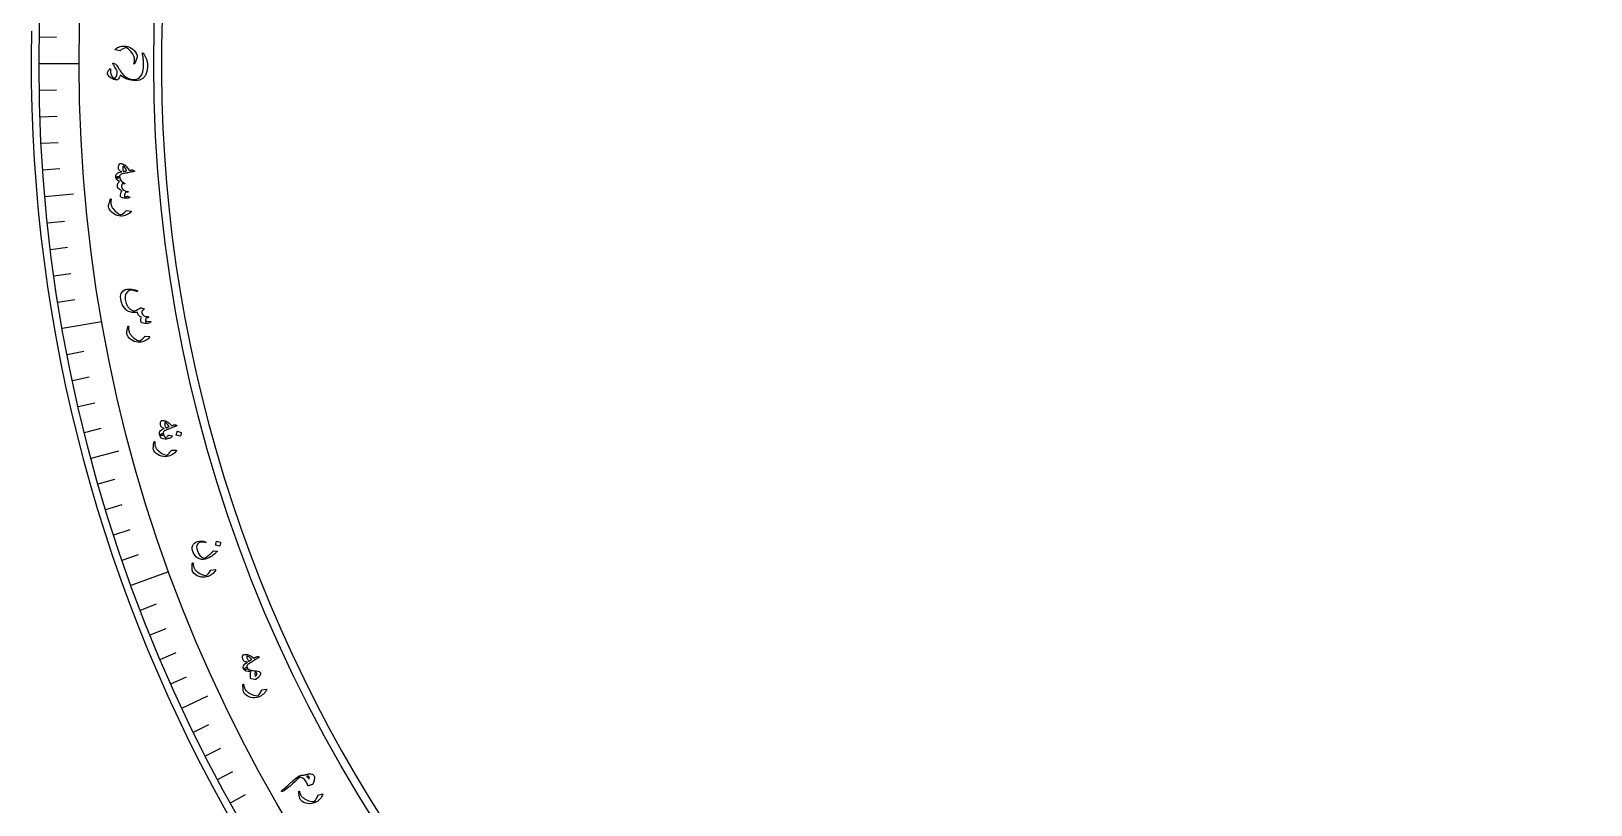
# Model space of a CAD drawing. Header units: millimetres. Extents: x -62 to 62, y -62 to 70.
# Drawn here: x -62 to 1, y -30 to 1.3 of the extents above; entities that cross this region are included whole.
import ezdxf

# ---------------------------------------------------------------- set-up
doc = ezdxf.new("R2010")
doc.units = ezdxf.units.MM
for name, color, linetype in [('CUT_INNER', 6, 'Continuous'), ('CUT_OUTER', 1, 'Continuous'), ('ENGRAVE', 7, 'Continuous'), ('ENGRAVE_FINE', 8, 'Continuous'), ('TEXT', 5, 'Continuous')]:
    doc.layers.add(name, color=color, linetype=linetype)

msp = doc.modelspace()

# ---------------------------------------------------------------- linework, layer by layer
at = {"layer": 'CUT_INNER'}
msp.add_arc((0.0001, -0.0002), 56.7299, 92.293405, 20.742418, dxfattribs=at)
at = {"layer": 'CUT_OUTER'}
msp.add_arc((0.0001, -0.0001), 61.9999, 178.792518, 0.351695, dxfattribs=at)
at = {"layer": 'ENGRAVE'}
for points in [[(-61.6838, 0), (-60.0606, 0)], [(-61.4491, -5.3761), (-60.2941, -5.275)], [(-60.7467, -10.7113), (-59.1482, -10.4294)], [(-59.582, -15.9649), (-58.4621, -15.6649)], [(-57.9638, -21.0971), (-56.4385, -20.5419)], [(-55.9045, -26.0687), (-54.8537, -25.5787)]]:
    msp.add_lwpolyline(points, dxfattribs=at)
for radius in [61.6838, 60.0606, 57.0462]:
    msp.add_circle((0, 0), radius, dxfattribs=at)
at = {"layer": 'ENGRAVE_FINE'}
for points in [[(-61.6744, 1.0765), (-60.9789, 1.0644)], [(-61.6744, -1.0765), (-60.9789, -1.0644)], [(-61.6462, -2.1527), (-60.951, -2.1285)], [(-61.5993, -3.2283), (-60.9046, -3.1919)], [(-61.5335, -4.3028), (-60.8396, -4.2543)], [(-61.3459, -6.4477), (-60.6541, -6.375)], [(-61.224, -7.5174), (-60.5336, -7.4326)], [(-61.0835, -8.5847), (-60.3946, -8.4879)], [(-60.9244, -9.6495), (-60.2373, -9.5407)], [(-60.5505, -11.7698), (-59.8676, -11.6371)], [(-60.3359, -12.8248), (-59.6554, -12.6802)], [(-60.1028, -13.8758), (-59.425, -13.7194)], [(-59.8515, -14.9227), (-59.1766, -14.7544)], [(-59.2943, -17.0024), (-58.6256, -16.8106)], [(-58.9885, -18.0346), (-58.3233, -17.8312)], [(-58.6648, -19.0613), (-58.0032, -18.8464)], [(-58.3232, -20.0823), (-57.6654, -19.8558)], [(-57.5868, -22.1055), (-56.9374, -21.8562)], [(-57.1922, -23.1072), (-56.5472, -22.8466)], [(-56.7802, -24.1018), (-56.1399, -23.83)], [(-56.351, -25.0891), (-55.7155, -24.8061)], [(-55.441, -27.0404), (-54.8158, -26.7354)], [(-54.9607, -28.0039), (-54.3408, -27.688)], [(-54.4636, -28.9588), (-53.8493, -28.6322)], [(-53.9499, -29.9049), (-53.3414, -29.5676)]]:
    msp.add_lwpolyline(points, dxfattribs=at)
at = {"layer": 'TEXT'}
for points in [[(-58.5962, 0.5503), (-58.5993, 0.5513), (-58.6018, 0.5525), (-58.6036, 0.554), (-58.6048, 0.5556), (-58.6052, 0.5605), (-58.6029, 0.5665), (-58.5981, 0.5735), (-58.5907, 0.5816), (-58.5527, 0.6129), (-58.509, 0.6398), (-58.4594, 0.6622), (-58.404, 0.6802), (-58.3445, 0.694), (-58.2859, 0.7022), (-58.2282, 0.7048), (-58.1714, 0.7017), (-58.0968, 0.6855), (-58.0254, 0.6595), (-57.9571, 0.6236), (-57.8919, 0.5781), (-57.8329, 0.5238), (-57.7849, 0.4621), (-57.7481, 0.3928), (-57.7222, 0.316), (-57.7179, 0.2954), (-57.7168, 0.2749), (-57.7189, 0.2543), (-57.7243, 0.2338), (-57.7412, 0.1865), (-57.7569, 0.1437), (-57.7714, 0.1056), (-57.7846, 0.072), (-57.7966, 0.0431), (-57.8074, 0.0191), (-57.817, -0.0002), (-57.8254, -0.0146), (-57.828, -0.0176), (-57.8306, -0.0197), (-57.8332, -0.021), (-57.8358, -0.0215), (-57.8391, -0.0211), (-57.8423, -0.0202), (-57.8452, -0.0186), (-57.8479, -0.0163), (-57.85, -0.0134), (-57.851, -0.0099), (-57.8508, -0.0057), (-57.8497, -0.0009), (-57.8417, 0.0285), (-57.8351, 0.0566), (-57.8299, 0.0834), (-57.8261, 0.109), (-57.8238, 0.1334), (-57.8228, 0.157), (-57.8232, 0.1797), (-57.825, 0.2016), (-57.8285, 0.2234), (-57.8337, 0.246), (-57.8408, 0.2694), (-57.8498, 0.2935), (-57.8606, 0.3184), (-57.8736, 0.3441), (-57.8885, 0.3705), (-57.9055, 0.3978), (-57.9602, 0.4744), (-58.0197, 0.5402), (-58.0839, 0.5952), (-58.1531, 0.6393), (-58.1587, 0.6422), (-58.1651, 0.6438), (-58.1725, 0.6441), (-58.1808, 0.6431), (-58.2296, 0.6255), (-58.284, 0.5975), (-58.3439, 0.5592), (-58.4092, 0.5104), (-58.4134, 0.5083), (-58.4171, 0.507), (-58.4203, 0.5066), (-58.4231, 0.5071)], [(-58.9092, -0.4414), (-58.9168, -0.414), (-58.9165, -0.3842), (-58.9085, -0.3519), (-58.8927, -0.3172), (-58.8823, -0.2995), (-58.8718, -0.2832), (-58.8612, -0.2684), (-58.8505, -0.255), (-58.8398, -0.243), (-58.8291, -0.2324), (-58.8186, -0.2232), (-58.8082, -0.2155), (-58.798, -0.2103), (-58.7917, -0.2124), (-58.7893, -0.2217), (-58.7907, -0.2381), (-58.7972, -0.3425), (-58.774, -0.4391), (-58.7212, -0.5276), (-58.6389, -0.6081), (-58.6336, -0.6104), (-58.6281, -0.6102), (-58.6224, -0.6076), (-58.6165, -0.6027), (-58.5696, -0.5388), (-58.5388, -0.4699), (-58.5239, -0.3959), (-58.5251, -0.3169), (-58.5279, -0.3027), (-58.5348, -0.2844), (-58.5455, -0.262), (-58.5601, -0.2355), (-58.5898, -0.1871), (-58.6159, -0.1444), (-58.6385, -0.1072), (-58.6576, -0.0757), (-58.6733, -0.0498), (-58.6854, -0.0296), (-58.6941, -0.015), (-58.6993, -0.0061), (-58.7033, 0.0066), (-58.6997, 0.0135), (-58.6886, 0.0145), (-58.6698, 0.0096), (-58.6206, -0.0092), (-58.584, -0.0256), (-58.5599, -0.0396), (-58.5484, -0.0513), (-58.5314, -0.087), (-58.5117, -0.1248), (-58.4892, -0.1646), (-58.464, -0.2064), (-58.436, -0.2503), (-58.4053, -0.2961), (-58.3718, -0.344), (-58.3356, -0.3938), (-58.2456, -0.4934), (-58.1404, -0.5685), (-58.0199, -0.6189), (-57.8842, -0.645), (-57.8105, -0.6454), (-57.7421, -0.6331), (-57.6791, -0.608), (-57.6214, -0.5702), (-57.5444, -0.4767), (-57.4923, -0.3399), (-57.4647, -0.1598), (-57.4612, 0.0639), (-57.4633, 0.0985), (-57.4663, 0.1358), (-57.4701, 0.1757), (-57.4747, 0.2183), (-57.4803, 0.2635), (-57.4868, 0.3111), (-57.4945, 0.3612), (-57.5031, 0.4138), (-57.504, 0.4229), (-57.5034, 0.4296), (-57.5013, 0.4339), (-57.4977, 0.4359), (-57.4802, 0.4274), (-57.4538, 0.3934), (-57.4184, 0.334), (-57.374, 0.2494), (-57.3496, 0.198), (-57.3314, 0.1531), (-57.3195, 0.1146), (-57.3138, 0.0825), (-57.3047, -0.037), (-57.3033, -0.1454), (-57.3094, -0.2428), (-57.3233, -0.3291), (-57.384, -0.4925), (-57.4819, -0.6081), (-57.6171, -0.6758), (-57.79, -0.6954), (-57.9719, -0.678), (-58.1327, -0.6348), (-58.2723, -0.5656), (-58.3905, -0.4704), (-58.4179, -0.5333), (-58.4458, -0.5845), (-58.4742, -0.624), (-58.5032, -0.6519), (-58.5149, -0.6595), (-58.5278, -0.6647), (-58.5417, -0.6676), (-58.5568, -0.6681), (-58.5974, -0.6626), (-58.6358, -0.6538), (-58.6722, -0.6417), (-58.7064, -0.6263), (-58.7753, -0.5852), (-58.8321, -0.5407), (-58.8767, -0.4928), (-58.9092, -0.4414)], [(-57.8362, -4.3396), (-57.8246, -4.3489), (-57.8227, -4.3567), (-57.8305, -4.3632), (-57.848, -4.3681), (-57.8586, -4.3701), (-57.8732, -4.3731), (-57.892, -4.377), (-57.9147, -4.3818), (-57.9418, -4.3875), (-57.9734, -4.394), (-58.0095, -4.4013), (-58.05, -4.4094), (-58.0899, -4.4173), (-58.1256, -4.4245), (-58.1572, -4.4307), (-58.1845, -4.4361), (-58.2076, -4.4406), (-58.2263, -4.4443), (-58.2406, -4.4471), (-58.2505, -4.449), (-58.3128, -4.4626), (-58.3608, -4.4791), (-58.3944, -4.4985), (-58.4137, -4.5207), (-58.4206, -4.5358), (-58.4246, -4.5538), (-58.4255, -4.5746), (-58.4233, -4.5982), (-58.4244, -4.6123), (-58.4304, -4.6236), (-58.4412, -4.632), (-58.4567, -4.6375), (-58.4757, -4.6405), (-58.4951, -4.6414), (-58.5149, -4.6401), (-58.535, -4.6367), (-58.5524, -4.6316), (-58.5655, -4.6255), (-58.5743, -4.6185), (-58.5789, -4.6104), (-58.582, -4.5649), (-58.5768, -4.525), (-58.5634, -4.4909), (-58.5416, -4.4625), (-58.5084, -4.4374), (-58.4639, -4.4155), (-58.408, -4.3967), (-58.3408, -4.381), (-58.3841, -4.3596), (-58.4185, -4.3371), (-58.444, -4.3135), (-58.4607, -4.2888), (-58.4675, -4.2683), (-58.4714, -4.2438), (-58.4722, -4.2154), (-58.4701, -4.1831), (-58.4649, -4.1489), (-58.4581, -4.1199), (-58.4495, -4.0963), (-58.4393, -4.0781), (-58.4261, -4.063), (-58.4119, -4.0527), (-58.3968, -4.0471), (-58.3807, -4.0462), (-58.3603, -4.0488), (-58.3375, -4.054), (-58.3124, -4.062), (-58.285, -4.0725), (-58.2573, -4.0845), (-58.2352, -4.0951), (-58.2185, -4.1044), (-58.2074, -4.1123), (-58.1612, -4.1571), (-58.1173, -4.2064), (-58.0755, -4.2601), (-58.036, -4.3183), (-58.003, -4.3135), (-57.9745, -4.3098), (-57.9505, -4.307), (-57.9309, -4.3053), (-57.9144, -4.305), (-57.8995, -4.3068), (-57.8862, -4.3107), (-57.8744, -4.3166)], [(-58.1406, -4.3382), (-58.1667, -4.2772), (-58.1971, -4.2261), (-58.2317, -4.1847), (-58.2706, -4.1532), (-58.2757, -4.1513), (-58.2803, -4.1517), (-58.2842, -4.1545), (-58.2875, -4.1596), (-58.2939, -4.1782), (-58.2984, -4.1982), (-58.301, -4.2196), (-58.3015, -4.2424), (-58.3002, -4.2665), (-58.2968, -4.292), (-58.2915, -4.3189), (-58.2843, -4.3472), (-58.2825, -4.3515), (-58.2797, -4.356), (-58.2758, -4.3606), (-58.2707, -4.3653), (-58.2566, -4.3632), (-58.2419, -4.3607), (-58.2266, -4.3579), (-58.2107, -4.3547), (-58.1941, -4.3511), (-58.1769, -4.3472), (-58.1591, -4.3429), (-58.1406, -4.3382)], [(-58.0144, -5.4071), (-58.0114, -5.4106), (-58.0119, -5.4151), (-58.0157, -5.4206), (-58.023, -5.427), (-58.0356, -5.4344), (-58.0539, -5.4407), (-58.078, -5.4461), (-58.1078, -5.4506), (-58.1419, -5.4543), (-58.1753, -5.4556), (-58.2081, -5.4544), (-58.2402, -5.4508), (-58.3033, -5.4373), (-58.3493, -5.42), (-58.3782, -5.3988), (-58.3901, -5.3739), (-58.3921, -5.3127), (-58.3814, -5.2548), (-58.3578, -5.2004), (-58.3216, -5.1496), (-58.3882, -5.1227), (-58.4414, -5.0885), (-58.481, -5.0469), (-58.507, -4.998), (-58.5163, -4.9451), (-58.5074, -4.8901), (-58.4804, -4.8329), (-58.4353, -4.7736), (-58.4956, -4.7336), (-58.5397, -4.693), (-58.5674, -4.6519), (-58.5789, -4.6104), (-58.5748, -4.6016), (-58.5611, -4.5924), (-58.538, -4.583), (-58.5052, -4.5732), (-58.4726, -4.568), (-58.4481, -4.5705), (-58.4316, -4.5805), (-58.4233, -4.5982), (-58.3989, -4.6767), (-58.3581, -4.7438), (-58.3011, -4.7995), (-58.2277, -4.8437), (-58.2237, -4.846), (-58.2208, -4.8487), (-58.2189, -4.8517), (-58.2181, -4.855), (-58.2181, -4.8592), (-58.2191, -4.8629), (-58.221, -4.8664), (-58.2238, -4.8694), (-58.233, -4.8718), (-58.249, -4.8694), (-58.2721, -4.862), (-58.302, -4.8498), (-58.3225, -4.8708), (-58.3364, -4.9019), (-58.3434, -4.9432), (-58.3437, -4.9945), (-58.325, -5.0569), (-58.2769, -5.1086), (-58.1994, -5.1495), (-58.0926, -5.1797), (-58.0871, -5.1812), (-58.0831, -5.1832), (-58.0806, -5.1858), (-58.0796, -5.189), (-58.0796, -5.1939), (-58.0805, -5.1982), (-58.0823, -5.2019), (-58.0851, -5.2051), (-58.0892, -5.2077), (-58.0934, -5.2093), (-58.0977, -5.2102), (-58.102, -5.2101), (-58.1761, -5.1994), (-58.1922, -5.2211), (-58.2058, -5.2468), (-58.2168, -5.2765), (-58.2253, -5.31), (-58.2299, -5.3423), (-58.2293, -5.3666), (-58.2236, -5.3827), (-58.2127, -5.3907), (-58.1971, -5.3922), (-58.1754, -5.3886), (-58.1477, -5.3798), (-58.114, -5.3659), (-58.104, -5.3669), (-58.0841, -5.374), (-58.0542, -5.3874), (-58.0144, -5.4071)], [(-57.9692, -5.9742), (-57.966, -5.9749), (-57.9634, -5.9758), (-57.9614, -5.977), (-57.96, -5.9785), (-57.9591, -5.9833), (-57.9606, -5.9894), (-57.9647, -5.9969), (-57.9712, -6.0057), (-58.0053, -6.041), (-58.0457, -6.0727), (-58.0923, -6.1006), (-58.1453, -6.1249), (-58.2028, -6.1456), (-58.2601, -6.1606), (-58.317, -6.1699), (-58.3738, -6.1735), (-58.4498, -6.166), (-58.5238, -6.1481), (-58.5958, -6.1199), (-58.6659, -6.0812), (-58.7307, -6.0329), (-58.7852, -5.9755), (-58.8295, -5.909), (-58.8635, -5.8335), (-58.87, -5.813), (-58.8733, -5.7921), (-58.8733, -5.771), (-58.8701, -5.7495), (-58.8581, -5.6996), (-58.8468, -5.6545), (-58.8363, -5.6142), (-58.8264, -5.5787), (-58.8173, -5.5482), (-58.8088, -5.5227), (-58.8011, -5.5022), (-58.7941, -5.4868), (-58.7918, -5.4835), (-58.7894, -5.4811), (-58.787, -5.4795), (-58.7844, -5.4788), (-58.781, -5.4789), (-58.7778, -5.4796), (-58.7747, -5.4809), (-58.7718, -5.483), (-58.7695, -5.4857), (-58.7682, -5.4892), (-58.7679, -5.4935), (-58.7686, -5.4985), (-58.7738, -5.5291), (-58.7776, -5.5583), (-58.7801, -5.586), (-58.7814, -5.6123), (-58.7813, -5.6374), (-58.78, -5.6615), (-58.7772, -5.6845), (-58.7732, -5.7066), (-58.7675, -5.7284), (-58.7599, -5.7508), (-58.7505, -5.7738), (-58.739, -5.7974), (-58.7256, -5.8215), (-58.71, -5.8462), (-58.6923, -5.8714), (-58.6725, -5.8972), (-58.6097, -5.9687), (-58.5432, -6.0286), (-58.4731, -6.0767), (-58.3993, -6.1131), (-58.3934, -6.1154), (-58.3868, -6.1162), (-58.3794, -6.1157), (-58.3713, -6.1137), (-58.3249, -6.0905), (-58.274, -6.0563), (-58.2189, -6.0113), (-58.1594, -5.9555), (-58.1555, -5.9529), (-58.152, -5.9512), (-58.1488, -5.9505), (-58.1459, -5.9506)], [(-57.1873, -10.4296), (-57.1793, -10.4312), (-57.1733, -10.434), (-57.1692, -10.4381), (-57.1671, -10.4434), (-57.1667, -10.4507), (-57.1681, -10.4572), (-57.1715, -10.463), (-57.1767, -10.468), (-57.1963, -10.4815), (-57.2215, -10.4933), (-57.2523, -10.5032), (-57.2887, -10.5113), (-57.3493, -10.5186), (-57.4082, -10.5178), (-57.4656, -10.5091), (-57.5213, -10.4923), (-57.5352, -10.4855), (-57.5465, -10.4775), (-57.5552, -10.468), (-57.5612, -10.4572), (-57.5714, -10.4159), (-57.5722, -10.3697), (-57.5635, -10.3184), (-57.5452, -10.2621), (-57.6121, -10.2294), (-57.6606, -10.1852), (-57.6905, -10.1295), (-57.7019, -10.0623), (-57.7384, -10.0664), (-57.7736, -10.0693), (-57.8075, -10.071), (-57.8403, -10.0714), (-57.872, -10.0707), (-57.903, -10.0689), (-57.9332, -10.0659), (-57.9625, -10.0617), (-58.0163, -10.0496), (-58.0676, -10.0294), (-58.1162, -10.0011), (-58.1622, -9.9649), (-58.2456, -9.8757), (-58.3101, -9.7771), (-58.3558, -9.6692), (-58.3826, -9.552), (-58.3864, -9.4158), (-58.3565, -9.303), (-58.2931, -9.2137), (-58.1963, -9.1478), (-58.1596, -9.1352), (-58.1153, -9.1271), (-58.0632, -9.1236), (-58.0033, -9.1245), (-57.937, -9.1307), (-57.867, -9.1431), (-57.7934, -9.1617), (-57.7162, -9.1865), (-57.7112, -9.1886), (-57.7074, -9.1916), (-57.7048, -9.1955), (-57.7034, -9.2002), (-57.7031, -9.2051), (-57.7037, -9.2095), (-57.7053, -9.2134), (-57.7078, -9.2167), (-57.7119, -9.2194), (-57.7164, -9.2207), (-57.7213, -9.2209), (-57.7267, -9.2197), (-57.8291, -9.189), (-57.9121, -9.1718), (-57.9755, -9.1682), (-58.0195, -9.1782), (-58.1105, -9.2373), (-58.1707, -9.3172), (-58.2, -9.418), (-58.1984, -9.5396), (-58.1604, -9.7038), (-58.0952, -9.8372), (-58.0027, -9.9395), (-57.8834, -10.0108), (-57.8149, -9.9986), (-57.7444, -9.9749), (-57.672, -9.9396), (-57.5976, -9.8928), (-57.5901, -9.8872), (-57.5833, -9.8837), (-57.5769, -9.8823), (-57.5711, -9.8829), (-57.5504, -9.8888), (-57.531, -9.8945), (-57.5129, -9.9), (-57.496, -9.9052), (-57.4806, -9.9102), (-57.4668, -9.9151), (-57.4547, -9.9198), (-57.4443, -9.9244), (-57.4397, -9.9272), (-57.4375, -9.9306), (-57.4376, -9.9347), (-57.4399, -9.9394), (-57.4419, -9.9419), (-57.445, -9.9455), (-57.4493, -9.9502), (-57.4547, -9.956), (-57.4612, -9.9626), (-57.469, -9.9699), (-57.4779, -9.9778), (-57.4881, -9.9864), (-57.5076, -10.0036), (-57.5214, -10.0177), (-57.5296, -10.0286), (-57.5322, -10.0363), (-57.5282, -10.0813), (-57.5128, -10.1243), (-57.4861, -10.1654), (-57.4481, -10.2044), (-57.4251, -10.2169), (-57.3895, -10.2269), (-57.341, -10.2344), (-57.2798, -10.2394), (-57.274, -10.2398), (-57.2688, -10.2418), (-57.2642, -10.2451), (-57.2603, -10.2499), (-57.2575, -10.2545), (-57.256, -10.2592), (-57.2558, -10.2639), (-57.2569, -10.2686), (-57.2664, -10.277), (-57.2861, -10.283), (-57.3158, -10.2867), (-57.3556, -10.288), (-57.3706, -10.3262), (-57.3778, -10.3654), (-57.3774, -10.4057), (-57.3692, -10.4469), (-57.3568, -10.4441), (-57.347, -10.4407), (-57.3397, -10.4366), (-57.3349, -10.4319), (-57.3306, -10.4267), (-57.3259, -10.4232), (-57.321, -10.4215), (-57.3157, -10.4214)], [(-57.2205, -11.0421), (-57.2173, -11.0424), (-57.2146, -11.0431), (-57.2125, -11.0441), (-57.211, -11.0455), (-57.2097, -11.0502), (-57.2107, -11.0564), (-57.214, -11.0642), (-57.2197, -11.0736), (-57.2507, -11.1118), (-57.2881, -11.1468), (-57.3321, -11.1788), (-57.3827, -11.2076), (-57.4382, -11.2333), (-57.4939, -11.2533), (-57.5499, -11.2675), (-57.6061, -11.2761), (-57.6824, -11.2753), (-57.7577, -11.264), (-57.832, -11.2422), (-57.9052, -11.2098), (-57.9739, -11.1674), (-58.0333, -11.115), (-58.0833, -11.0526), (-58.1238, -10.9804), (-58.1321, -10.9605), (-58.1371, -10.94), (-58.139, -10.919), (-58.1377, -10.8973), (-58.1301, -10.8465), (-58.1229, -10.8006), (-58.1159, -10.7595), (-58.1092, -10.7234), (-58.1028, -10.6922), (-58.0966, -10.666), (-58.0907, -10.6449), (-58.0851, -10.6289), (-58.0831, -10.6255), (-58.0809, -10.6228), (-58.0786, -10.6211), (-58.0761, -10.6202), (-58.0728, -10.6199), (-58.0695, -10.6203), (-58.0663, -10.6214), (-58.0632, -10.6232), (-58.0607, -10.6257), (-58.0591, -10.6291), (-58.0584, -10.6333), (-58.0587, -10.6384), (-58.0611, -10.6693), (-58.0624, -10.6987), (-58.0625, -10.7265), (-58.0614, -10.7529), (-58.0591, -10.7778), (-58.0556, -10.8017), (-58.0509, -10.8244), (-58.045, -10.846), (-58.0374, -10.8673), (-58.0279, -10.889), (-58.0164, -10.911), (-58.003, -10.9335), (-57.9874, -10.9564), (-57.9698, -10.9796), (-57.9499, -11.0032), (-57.9279, -11.0271), (-57.859, -11.0928), (-57.7876, -11.1466), (-57.7135, -11.1884), (-57.6368, -11.2182), (-57.6307, -11.2199), (-57.6241, -11.2202), (-57.6168, -11.219), (-57.6089, -11.2163), (-57.5646, -11.1891), (-57.517, -11.1506), (-57.466, -11.1009), (-57.4116, -11.0401), (-57.408, -11.0372), (-57.4046, -11.0352), (-57.4015, -11.0341), (-57.3987, -11.034)], [(-56.1228, -14.6318), (-56.1098, -14.6389), (-56.1065, -14.6463), (-56.113, -14.654), (-56.1293, -14.662), (-56.1393, -14.6658), (-56.1532, -14.6714), (-56.171, -14.6786), (-56.1925, -14.6874), (-56.2181, -14.6979), (-56.248, -14.7099), (-56.2822, -14.7236), (-56.3207, -14.7388), (-56.3585, -14.7537), (-56.3923, -14.7671), (-56.4222, -14.7789), (-56.4482, -14.7891), (-56.4701, -14.7977), (-56.4878, -14.8047), (-56.5014, -14.81), (-56.5108, -14.8136), (-56.5697, -14.8382), (-56.6139, -14.8631), (-56.6435, -14.8881), (-56.6585, -14.9134), (-56.6626, -14.9296), (-56.6633, -14.948), (-56.6604, -14.9686), (-56.654, -14.9914), (-56.6527, -15.0055), (-56.6565, -15.0177), (-56.6656, -15.0278), (-56.6799, -15.036), (-56.698, -15.0424), (-56.717, -15.0467), (-56.7366, -15.049), (-56.7571, -15.0493), (-56.7751, -15.0474), (-56.7891, -15.0438), (-56.799, -15.0384), (-56.8049, -15.0313), (-56.8162, -14.987), (-56.8182, -14.9469), (-56.8111, -14.9109), (-56.7948, -14.879), (-56.7666, -14.8485), (-56.7267, -14.819), (-56.6751, -14.7904), (-56.6119, -14.7629), (-56.6582, -14.7497), (-56.6961, -14.7337), (-56.7254, -14.715), (-56.7463, -14.6937), (-56.7567, -14.6747), (-56.7649, -14.6514), (-56.7708, -14.6236), (-56.7745, -14.5914), (-56.7755, -14.5568), (-56.774, -14.5271), (-56.7698, -14.5024), (-56.763, -14.4826), (-56.7527, -14.4654), (-56.7406, -14.4527), (-56.7267, -14.4444), (-56.711, -14.4407), (-56.6905, -14.4396), (-56.6672, -14.4407), (-56.6411, -14.444), (-56.6122, -14.4495), (-56.5828, -14.4563), (-56.5591, -14.4627), (-56.5411, -14.4689), (-56.5288, -14.4746), (-56.4753, -14.5105), (-56.4232, -14.5511), (-56.3725, -14.5965), (-56.3232, -14.6466), (-56.2916, -14.636), (-56.2642, -14.6273), (-56.241, -14.6202), (-56.2221, -14.615), (-56.206, -14.6118), (-56.191, -14.6109), (-56.1772, -14.6123), (-56.1645, -14.616)], [(-56.4245, -15.0382), (-56.3082, -15.0573), (-56.2949, -15.0611), (-56.2889, -15.0673), (-56.29, -15.0759), (-56.2984, -15.0869), (-56.3261, -15.1104), (-56.3559, -15.131), (-56.3881, -15.1486), (-56.4225, -15.1632), (-56.4594, -15.1748), (-56.499, -15.1833), (-56.5414, -15.1888), (-56.5865, -15.1911), (-56.6657, -15.1825), (-56.7286, -15.153), (-56.775, -15.1026), (-56.8049, -15.0313), (-56.8018, -15.0214), (-56.7881, -15.0084), (-56.7638, -14.9924), (-56.7288, -14.9733), (-56.7094, -14.9654), (-56.6929, -14.9616), (-56.679, -14.9619), (-56.6679, -14.9662), (-56.6629, -14.9708), (-56.6589, -14.9765), (-56.6559, -14.9833), (-56.654, -14.9914), (-56.6402, -15.0375), (-56.6201, -15.0755), (-56.5935, -15.1051), (-56.5607, -15.1266), (-56.5583, -15.1273), (-56.5556, -15.1271), (-56.5525, -15.1258), (-56.5489, -15.1235), (-56.527, -15.1105), (-56.5056, -15.0944), (-56.4845, -15.0749), (-56.4638, -15.0523), (-56.4558, -15.0445), (-56.4466, -15.0396), (-56.4362, -15.0375), (-56.4245, -15.0382)], [(-56.4225, -14.685), (-56.4592, -14.6297), (-56.4982, -14.5848), (-56.5397, -14.5503), (-56.5836, -14.5262), (-56.5889, -14.5253), (-56.5933, -14.5265), (-56.5967, -14.53), (-56.5991, -14.5356), (-56.6021, -14.5551), (-56.6029, -14.5755), (-56.6015, -14.597), (-56.598, -14.6195), (-56.5924, -14.643), (-56.5845, -14.6675), (-56.5745, -14.693), (-56.5622, -14.7195), (-56.5598, -14.7235), (-56.5562, -14.7274), (-56.5515, -14.7312), (-56.5457, -14.7349), (-56.5322, -14.7303), (-56.5182, -14.7253), (-56.5036, -14.7198), (-56.4885, -14.7138), (-56.4728, -14.7073), (-56.4566, -14.7003), (-56.4398, -14.6929), (-56.4225, -14.685)], [(-55.9397, -14.925), (-55.937, -14.9265), (-55.935, -14.929), (-55.9336, -14.9327), (-55.9328, -14.9373), (-55.9373, -14.9731), (-55.9453, -15.0079), (-55.9567, -15.0415), (-55.9715, -15.0741), (-55.9742, -15.0776), (-55.9772, -15.0796), (-55.9806, -15.0802), (-55.9845, -15.0794), (-56.1327, -15.0354), (-56.1365, -15.0333), (-56.1383, -15.0297), (-56.1379, -15.0247), (-56.1355, -15.0183), (-56.1334, -15.0127), (-56.1304, -15.0039), (-56.1264, -14.9921), (-56.1214, -14.977), (-56.1155, -14.9586), (-56.1088, -14.9367), (-56.1013, -14.9111), (-56.0928, -14.8821), (-56.0912, -14.8781), (-56.0891, -14.8757), (-56.0866, -14.8751), (-56.0837, -14.8761)], [(-56.1397, -15.6351), (-56.1364, -15.6352), (-56.1336, -15.6357), (-56.1315, -15.6366), (-56.1299, -15.6378), (-56.1282, -15.6424), (-56.1287, -15.6487), (-56.1314, -15.6567), (-56.1363, -15.6665), (-56.164, -15.707), (-56.1985, -15.745), (-56.2398, -15.7804), (-56.2879, -15.8133), (-56.3411, -15.8433), (-56.395, -15.8678), (-56.4497, -15.8865), (-56.505, -15.8996), (-56.5811, -15.905), (-56.6571, -15.8998), (-56.7329, -15.884), (-56.8084, -15.8577), (-56.8804, -15.821), (-56.9439, -15.7736), (-56.9987, -15.7155), (-57.0449, -15.6467), (-57.0548, -15.6276), (-57.0615, -15.6076), (-57.0651, -15.5867), (-57.0655, -15.565), (-57.0621, -15.5138), (-57.0586, -15.4675), (-57.0549, -15.426), (-57.0512, -15.3894), (-57.0473, -15.3577), (-57.0433, -15.3312), (-57.0391, -15.3097), (-57.0348, -15.2933), (-57.0331, -15.2897), (-57.0311, -15.2869), (-57.029, -15.2849), (-57.0266, -15.2838), (-57.0232, -15.2833), (-57.0199, -15.2834), (-57.0167, -15.2843), (-57.0135, -15.2858), (-57.0107, -15.2881), (-57.0088, -15.2913), (-57.0078, -15.2955), (-57.0077, -15.3006), (-57.0076, -15.3316), (-57.0065, -15.361), (-57.0043, -15.3888), (-57.0012, -15.4149), (-56.9969, -15.4396), (-56.9915, -15.4631), (-56.9849, -15.4854), (-56.9772, -15.5064), (-56.968, -15.527), (-56.9567, -15.5478), (-56.9435, -15.5689), (-56.9283, -15.5902), (-56.911, -15.6118), (-56.8915, -15.6335), (-56.8698, -15.6554), (-56.8459, -15.6774), (-56.7719, -15.7374), (-56.6964, -15.7852), (-56.6191, -15.8208), (-56.5403, -15.8444), (-56.5341, -15.8456), (-56.5274, -15.8453), (-56.5203, -15.8435), (-56.5126, -15.8402), (-56.4707, -15.8095), (-56.4264, -15.7673), (-56.3796, -15.7137), (-56.3303, -15.6486), (-56.3269, -15.6454), (-56.3237, -15.6432), (-56.3207, -15.6419), (-56.3178, -15.6415)], [(-54.4947, -19.7475), (-54.5173, -19.771), (-54.5413, -19.7946), (-54.5666, -19.8182), (-54.5933, -19.8419), (-54.6216, -19.8655), (-54.6518, -19.8889), (-54.684, -19.9121), (-54.718, -19.935), (-54.7524, -19.9567), (-54.7872, -19.9764), (-54.8223, -19.9941), (-54.8578, -20.0099), (-54.8937, -20.0238), (-54.9302, -20.0359), (-54.9673, -20.0461), (-55.0049, -20.0544), (-55.0455, -20.0601), (-55.0843, -20.062), (-55.1212, -20.0599), (-55.1564, -20.054), (-55.2432, -20.0216), (-55.3207, -19.9656), (-55.3889, -19.8859), (-55.4477, -19.7826), (-55.478, -19.7034), (-55.4923, -19.6297), (-55.4905, -19.5615), (-55.4727, -19.4988), (-55.4404, -19.445), (-55.3961, -19.4003), (-55.3399, -19.3646), (-55.2719, -19.338), (-55.1956, -19.3217), (-55.1185, -19.3169), (-55.0406, -19.3234), (-54.962, -19.3413), (-54.9524, -19.3451), (-54.9461, -19.3499), (-54.9432, -19.3556), (-54.9436, -19.3623), (-54.9468, -19.3695), (-54.9534, -19.3735), (-54.9634, -19.3744), (-54.9768, -19.3722), (-55.0721, -19.3603), (-55.1523, -19.3659), (-55.2173, -19.3892), (-55.2671, -19.4302), (-55.2994, -19.4846), (-55.3131, -19.5502), (-55.3079, -19.627), (-55.284, -19.7149), (-55.2369, -19.8147), (-55.1768, -19.897), (-55.1037, -19.9618), (-55.0177, -20.0091), (-55.0151, -20.0097), (-55.0115, -20.0096), (-55.0071, -20.0087), (-55.0019, -20.007), (-54.9619, -19.9898), (-54.9175, -19.9639), (-54.8686, -19.9292), (-54.8153, -19.8858), (-54.7889, -19.8626), (-54.7645, -19.8407), (-54.7421, -19.82), (-54.7217, -19.8004), (-54.7035, -19.782), (-54.6874, -19.7646), (-54.6737, -19.7483), (-54.6622, -19.733), (-54.656, -19.7255), (-54.6498, -19.7203), (-54.6433, -19.7173), (-54.6368, -19.7165), (-54.4986, -19.7215), (-54.4899, -19.7235), (-54.4864, -19.7285), (-54.488, -19.7365), (-54.4947, -19.7475)], [(-54.3573, -19.3608), (-54.3545, -19.3621), (-54.3523, -19.3645), (-54.3506, -19.368), (-54.3494, -19.3725), (-54.3511, -19.4085), (-54.3562, -19.4436), (-54.3649, -19.478), (-54.377, -19.5116), (-54.3794, -19.5153), (-54.3822, -19.5176), (-54.3856, -19.5184), (-54.3895, -19.5179), (-54.5407, -19.4864), (-54.5447, -19.4846), (-54.5467, -19.4812), (-54.5468, -19.4762), (-54.5449, -19.4696), (-54.5433, -19.4639), (-54.5409, -19.4549), (-54.5379, -19.4428), (-54.5341, -19.4274), (-54.5298, -19.4087), (-54.5249, -19.3863), (-54.5194, -19.3603), (-54.5133, -19.3308), (-54.512, -19.3266), (-54.5101, -19.3242), (-54.5077, -19.3233), (-54.5047, -19.324)], [(-54.5624, -20.471), (-54.5591, -20.4708), (-54.5564, -20.471), (-54.5542, -20.4717), (-54.5525, -20.4728), (-54.5504, -20.4772), (-54.5503, -20.4835), (-54.5523, -20.4917), (-54.5563, -20.5019), (-54.5804, -20.5447), (-54.6115, -20.5855), (-54.6495, -20.6244), (-54.6946, -20.6613), (-54.745, -20.6959), (-54.7966, -20.725), (-54.8493, -20.7484), (-54.9033, -20.7663), (-54.9787, -20.7782), (-55.0548, -20.7797), (-55.1317, -20.7707), (-55.2093, -20.751), (-55.2842, -20.7207), (-55.3515, -20.679), (-55.4112, -20.6259), (-55.4632, -20.5615), (-55.4747, -20.5433), (-55.4832, -20.5239), (-55.4885, -20.5035), (-55.4908, -20.4819), (-55.4919, -20.4305), (-55.4924, -20.384), (-55.4924, -20.3424), (-55.4919, -20.3056), (-55.4908, -20.2738), (-55.4891, -20.247), (-55.4868, -20.2252), (-55.484, -20.2085), (-55.4826, -20.2047), (-55.4809, -20.2018), (-55.4789, -20.1997), (-55.4766, -20.1983), (-55.4733, -20.1975), (-55.47, -20.1974), (-55.4667, -20.1979), (-55.4634, -20.1991), (-55.4604, -20.2012), (-55.4583, -20.2043), (-55.4569, -20.2083), (-55.4564, -20.2134), (-55.4536, -20.2443), (-55.4499, -20.2735), (-55.4453, -20.3009), (-55.4398, -20.3267), (-55.4334, -20.3509), (-55.426, -20.3739), (-55.4175, -20.3955), (-55.408, -20.4158), (-55.397, -20.4355), (-55.384, -20.4553), (-55.369, -20.4751), (-55.352, -20.495), (-55.3328, -20.5149), (-55.3115, -20.5349), (-55.288, -20.5548), (-55.2623, -20.5747), (-55.1834, -20.628), (-55.1039, -20.669), (-55.0239, -20.6978), (-54.9433, -20.7143), (-54.937, -20.715), (-54.9304, -20.7141), (-54.9234, -20.7117), (-54.9161, -20.7078), (-54.877, -20.6735), (-54.8365, -20.6276), (-54.7946, -20.5701), (-54.7512, -20.501), (-54.7481, -20.4975), (-54.7451, -20.495), (-54.7422, -20.4935), (-54.7394, -20.4929)], [(-52.8005, -23.9994), (-52.7864, -24.0041), (-52.7819, -24.0108), (-52.787, -24.0195), (-52.8017, -24.0302), (-52.811, -24.0357), (-52.8237, -24.0435), (-52.8399, -24.0536), (-52.8597, -24.066), (-52.8831, -24.0807), (-52.9105, -24.0977), (-52.9419, -24.117), (-52.9772, -24.1385), (-53.0119, -24.1597), (-53.0429, -24.1787), (-53.0704, -24.1954), (-53.0942, -24.2099), (-53.1143, -24.2221), (-53.1306, -24.232), (-53.1431, -24.2395), (-53.1517, -24.2447), (-53.2055, -24.279), (-53.2449, -24.3111), (-53.2698, -24.3408), (-53.2802, -24.3683), (-53.2815, -24.3849), (-53.279, -24.4031), (-53.2727, -24.4229), (-53.2625, -24.4443), (-53.2587, -24.458), (-53.2605, -24.4707), (-53.2677, -24.4822), (-53.2804, -24.4927), (-53.2972, -24.5021), (-53.3151, -24.5096), (-53.3341, -24.5153), (-53.3542, -24.519), (-53.3722, -24.5202), (-53.3866, -24.519), (-53.3973, -24.5154), (-53.4044, -24.5094), (-53.423, -24.4678), (-53.4319, -24.4286), (-53.431, -24.3919), (-53.4204, -24.3577), (-53.3978, -24.3228), (-53.3636, -24.2869), (-53.3176, -24.25), (-53.26, -24.2121), (-53.3079, -24.2069), (-53.3479, -24.1976), (-53.38, -24.1843), (-53.4042, -24.1668), (-53.4177, -24.1499), (-53.4298, -24.1283), (-53.4404, -24.1019), (-53.4495, -24.0708), (-53.4564, -24.0369), (-53.46, -24.0074), (-53.46, -23.9823), (-53.4567, -23.9616), (-53.4495, -23.9429), (-53.4398, -23.9283), (-53.4275, -23.9178), (-53.4127, -23.9114), (-53.3927, -23.9069), (-53.3695, -23.904), (-53.3432, -23.9028), (-53.3138, -23.9032), (-53.2837, -23.9049), (-53.2592, -23.9073), (-53.2404, -23.9102), (-53.2273, -23.9138), (-53.1685, -23.94), (-53.1102, -23.9711), (-53.0525, -24.0072), (-52.9954, -24.0482), (-52.966, -24.0323), (-52.9406, -24.019), (-52.919, -24.0081), (-52.9012, -23.9997), (-52.8858, -23.9938), (-52.8712, -23.9904), (-52.8574, -23.9894), (-52.8443, -23.9909)], [(-52.7341, -24.6446), (-52.7286, -24.7018), (-52.7588, -24.7655), (-52.8247, -24.8358), (-52.9263, -24.9126), (-52.934, -24.9173), (-52.9414, -24.9202), (-52.9485, -24.9213), (-52.9552, -24.9205), (-53.1041, -24.8848), (-53.1135, -24.8819), (-53.1208, -24.8768), (-53.126, -24.8695), (-53.1291, -24.86), (-53.1367, -24.7917), (-53.1369, -24.7244), (-53.1299, -24.6582), (-53.1157, -24.5929), (-53.224, -24.5957), (-53.3082, -24.5827), (-53.3683, -24.5539), (-53.4044, -24.5094), (-53.4049, -24.5028), (-53.4014, -24.4942), (-53.3938, -24.4834), (-53.3822, -24.4705), (-53.3507, -24.4445), (-53.3235, -24.4278), (-53.3006, -24.4206), (-53.282, -24.4227), (-53.2762, -24.4262), (-53.271, -24.431), (-53.2665, -24.4371), (-53.2625, -24.4443), (-53.2399, -24.4775), (-53.207, -24.5049), (-53.1638, -24.5266), (-53.1104, -24.5426), (-53.0815, -24.5471), (-53.0352, -24.5523), (-52.9713, -24.5582), (-52.8899, -24.5647), (-52.8341, -24.5733), (-52.7895, -24.5894), (-52.7562, -24.6132), (-52.7341, -24.6446)], [(-53.0867, -24.1029), (-53.1323, -24.0547), (-53.1784, -24.0171), (-53.2251, -23.9902), (-53.2725, -23.974), (-53.278, -23.974), (-53.2821, -23.9759), (-53.2848, -23.9799), (-53.2862, -23.9859), (-53.2858, -24.0056), (-53.2831, -24.0259), (-53.2781, -24.0468), (-53.2708, -24.0684), (-53.2612, -24.0906), (-53.2493, -24.1134), (-53.235, -24.1368), (-53.2185, -24.1608), (-53.2154, -24.1643), (-53.2112, -24.1675), (-53.2059, -24.1705), (-53.1995, -24.1732), (-53.187, -24.1664), (-53.1741, -24.159), (-53.1607, -24.151), (-53.1468, -24.1425), (-53.1325, -24.1335), (-53.1177, -24.1238), (-53.1024, -24.1136), (-53.0867, -24.1029)], [(-52.4973, -25.3012), (-52.494, -25.3008), (-52.4913, -25.3007), (-52.489, -25.3012), (-52.4872, -25.3022), (-52.4847, -25.3063), (-52.4841, -25.3126), (-52.4853, -25.321), (-52.4884, -25.3315), (-52.5086, -25.3763), (-52.5358, -25.4198), (-52.5702, -25.4619), (-52.6117, -25.5028), (-52.6588, -25.5418), (-52.7076, -25.5753), (-52.758, -25.6034), (-52.8102, -25.6261), (-52.8842, -25.6448), (-52.9599, -25.6531), (-53.0373, -25.651), (-53.1163, -25.6384), (-53.1936, -25.615), (-53.2644, -25.5795), (-53.3287, -25.532), (-53.3863, -25.4725), (-53.3994, -25.4554), (-53.4095, -25.4369), (-53.4167, -25.417), (-53.421, -25.3957), (-53.4267, -25.3447), (-53.4314, -25.2984), (-53.4351, -25.257), (-53.4379, -25.2203), (-53.4396, -25.1885), (-53.4403, -25.1616), (-53.44, -25.1397), (-53.4387, -25.1228), (-53.4377, -25.119), (-53.4362, -25.1159), (-53.4344, -25.1136), (-53.4323, -25.1121), (-53.4291, -25.1109), (-53.4258, -25.1105), (-53.4225, -25.1107), (-53.4191, -25.1117), (-53.4159, -25.1135), (-53.4135, -25.1163), (-53.4118, -25.1202), (-53.4108, -25.1252), (-53.4052, -25.1557), (-53.3989, -25.1845), (-53.3919, -25.2114), (-53.3841, -25.2366), (-53.3756, -25.2602), (-53.3661, -25.2823), (-53.3557, -25.3031), (-53.3444, -25.3225), (-53.3317, -25.3411), (-53.3169, -25.3596), (-53.3002, -25.378), (-53.2814, -25.3963), (-53.2606, -25.4144), (-53.2376, -25.4324), (-53.2124, -25.4501), (-53.1849, -25.4676), (-53.1016, -25.5135), (-53.0187, -25.5472), (-52.9364, -25.5687), (-52.8547, -25.5779), (-52.8484, -25.578), (-52.8419, -25.5766), (-52.8351, -25.5736), (-52.8282, -25.569), (-52.7924, -25.5313), (-52.7562, -25.482), (-52.7196, -25.4209), (-52.6825, -25.3482), (-52.6798, -25.3444), (-52.677, -25.3417), (-52.6743, -25.3399), (-52.6715, -25.339)], [(-52.9407, -24.6035), (-52.9516, -24.6444), (-52.9563, -24.6872), (-52.9548, -24.732), (-52.9471, -24.7786), (-52.9172, -24.7619), (-52.8959, -24.7417), (-52.8831, -24.7182), (-52.8788, -24.6912), (-52.8827, -24.6643), (-52.8943, -24.6406), (-52.9136, -24.6204), (-52.9407, -24.6035)], [(-50.9754, -28.7858), (-50.9489, -28.7763), (-50.9222, -28.7675), (-50.8952, -28.7594), (-50.868, -28.752), (-50.8405, -28.7456), (-50.813, -28.7406), (-50.7853, -28.7368), (-50.7575, -28.7343), (-50.7048, -28.7338), (-50.6606, -28.739), (-50.6248, -28.75), (-50.5975, -28.7668), (-50.5699, -28.8002), (-50.5542, -28.8455), (-50.5504, -28.9025), (-50.5586, -28.9714), (-50.5624, -28.9913), (-50.5668, -29.011), (-50.5718, -29.0306), (-50.5774, -29.05), (-50.5836, -29.0694), (-50.5902, -29.0888), (-50.5972, -29.1082), (-50.6048, -29.1277), (-50.6096, -29.1382), (-50.6153, -29.1467), (-50.6219, -29.1533), (-50.6294, -29.1579), (-50.663, -29.1704), (-50.6931, -29.1815), (-50.7197, -29.191), (-50.7428, -29.1991), (-50.762, -29.2055), (-50.7771, -29.2103), (-50.788, -29.2134), (-50.7947, -29.2149), (-50.8042, -29.2145), (-50.8118, -29.2112), (-50.8176, -29.2051), (-50.8214, -29.1962), (-50.872, -29.07), (-50.9396, -28.9738), (-51.0243, -28.9075), (-51.1264, -28.871), (-51.1367, -28.8703), (-51.146, -28.8716), (-51.154, -28.875), (-51.1608, -28.8805), (-51.2474, -28.9647), (-51.3388, -29.0503), (-51.4348, -29.1371), (-51.5356, -29.2253), (-51.6739, -29.339), (-51.7782, -29.4126), (-51.8484, -29.4461), (-51.8846, -29.4395), (-51.8874, -29.43), (-51.884, -29.4193), (-51.8744, -29.4074), (-51.8584, -29.3941), (-51.8236, -29.3694), (-51.788, -29.3426), (-51.7517, -29.3135), (-51.7146, -29.2822), (-51.6767, -29.249), (-51.6381, -29.2141), (-51.5986, -29.1775), (-51.5584, -29.1392), (-51.4232, -29.0112), (-51.3132, -28.9148), (-51.2284, -28.8501), (-51.1688, -28.817), (-51.1387, -28.8057), (-51.1103, -28.7967), (-51.0834, -28.79), (-51.0581, -28.7856), (-51.0346, -28.7831), (-51.0129, -28.7823), (-50.9932, -28.7832), (-50.9754, -28.7858)], [(-50.8751, -28.8328), (-50.8614, -28.8434), (-50.8477, -28.8551), (-50.8341, -28.8678), (-50.8205, -28.8816), (-50.807, -28.8962), (-50.7936, -28.9117), (-50.7804, -28.928), (-50.7673, -28.9451), (-50.7623, -28.9077), (-50.7622, -28.8779), (-50.7671, -28.8556), (-50.7768, -28.8408), (-50.7961, -28.8276), (-50.819, -28.8219), (-50.8453, -28.8236), (-50.8751, -28.8328)], [(-50.2314, -29.5452), (-50.2282, -29.5445), (-50.2255, -29.5442), (-50.2232, -29.5445), (-50.2213, -29.5453), (-50.2185, -29.5493), (-50.2173, -29.5555), (-50.2179, -29.564), (-50.2201, -29.5747), (-50.2365, -29.621), (-50.2601, -29.6666), (-50.2909, -29.7114), (-50.3289, -29.7555), (-50.3726, -29.7983), (-50.4184, -29.8357), (-50.4664, -29.8679), (-50.5165, -29.8947), (-50.5887, -29.9195), (-50.6634, -29.9341), (-50.7407, -29.9383), (-50.8205, -29.9323), (-50.8995, -29.9153), (-50.973, -29.8858), (-51.041, -29.8438), (-51.1033, -29.7893), (-51.1177, -29.7733), (-51.1294, -29.7557), (-51.1382, -29.7364), (-51.1442, -29.7156), (-51.1541, -29.6652), (-51.1626, -29.6195), (-51.1697, -29.5785), (-51.1755, -29.5421), (-51.1799, -29.5106), (-51.1828, -29.4839), (-51.1843, -29.462), (-51.1844, -29.4451), (-51.1836, -29.4411), (-51.1825, -29.4379), (-51.1809, -29.4355), (-51.1788, -29.4338), (-51.1758, -29.4324), (-51.1726, -29.4317), (-51.1692, -29.4317), (-51.1657, -29.4323), (-51.1624, -29.4339), (-51.1598, -29.4365), (-51.1578, -29.4403), (-51.1563, -29.4451), (-51.1483, -29.4751), (-51.1396, -29.5032), (-51.1304, -29.5295), (-51.1206, -29.5539), (-51.1101, -29.5767), (-51.0988, -29.598), (-51.0868, -29.6179), (-51.0739, -29.6363), (-51.0597, -29.6538), (-51.0435, -29.671), (-51.0253, -29.688), (-51.0051, -29.7046), (-50.9828, -29.721), (-50.9584, -29.737), (-50.9318, -29.7525), (-50.903, -29.7677), (-50.8162, -29.8066), (-50.7308, -29.8334), (-50.647, -29.848), (-50.5648, -29.8505), (-50.5585, -29.85), (-50.5521, -29.848), (-50.5457, -29.8445), (-50.5391, -29.8394), (-50.5065, -29.7989), (-50.4745, -29.7467), (-50.4431, -29.6828), (-50.4122, -29.6073), (-50.4097, -29.6033), (-50.4072, -29.6003), (-50.4046, -29.5983), (-50.402, -29.5973)]]:
    msp.add_lwpolyline(points, close=True, dxfattribs=at)

doc.saveas('drawing.dxf')
